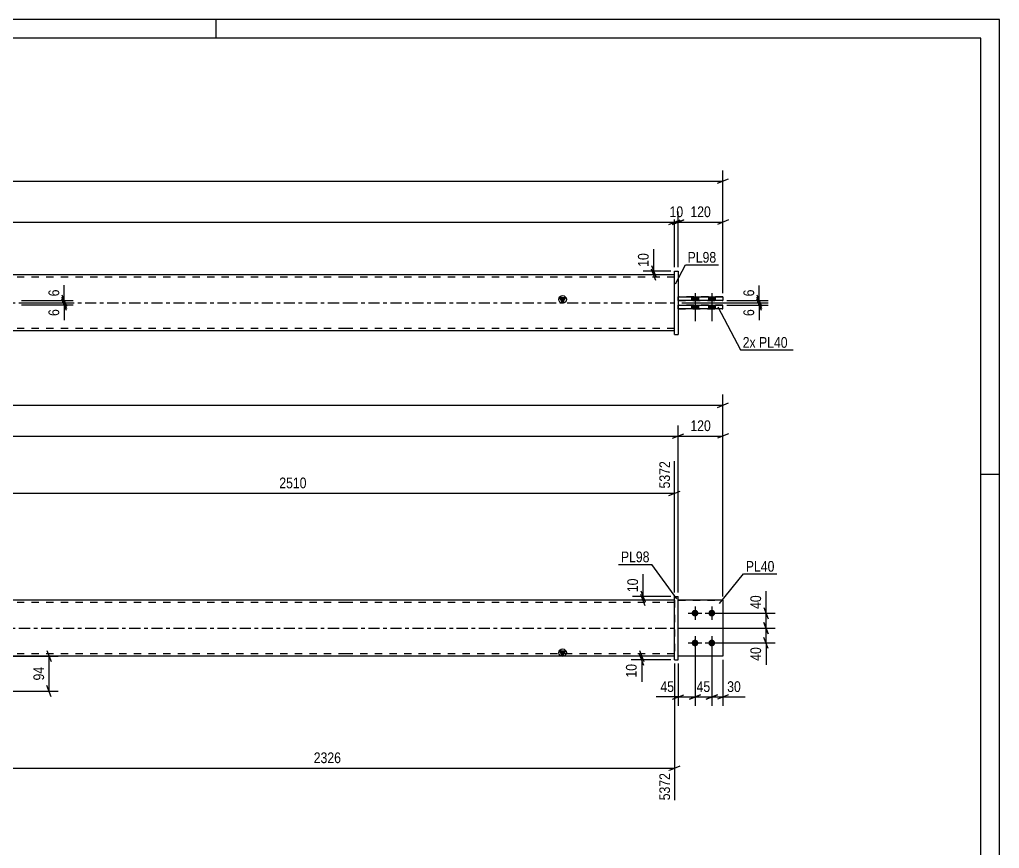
# Model space of a CAD drawing. Header units: millimetres. Extents: x 0 to 594, y 0 to 420.
# Drawn here: x 331.3 to 594, y 197.8 to 420 of the extents above; entities that cross this region are included whole.
import ezdxf

# ---------------------------------------------------------------- set-up
doc = ezdxf.new("R2010")
doc.units = ezdxf.units.MM
doc.linetypes.add('DXK_LINE_DOT2', pattern=[3.9198, 1.9599, -1.9599])
doc.linetypes.add('DXK_LINE_DOT3', pattern=[5.9187, 2.979, -0.9799, 0.9799, -0.9799])
doc.styles.add('Arial Narrow', font='ARIALN.TTF', dxfattribs={"height": 0.2})

# ---------------------------------------------------------------- blocks, each defined once
blk = doc.blocks.new('Unknown-580611048-1130')
at = {"color": 5, "linetype": 'Continuous'}
for p, q in [((594, 420), (0, 420)), ((384, 415), (384, 420)), ((594, 0), (594, 420)), ((589, 415), (5, 415)), ((589, 5), (589, 415)), ((594, 298), (589, 298))]:
    blk.add_line(p, q, dxfattribs=at)
blk = doc.blocks.new('Part-580611048-1695 - 1673')
at = {"color": 2, "linetype": 'Continuous'}
for p, q in [((519.88, 264.35), (507.88, 264.35)), ((519.88, 264.35), (519.88, 264.35)), ((519.88, 264.35), (519.88, 249.35)), ((519.88, 249.35), (507.88, 249.35))]:
    blk.add_line(p, q, dxfattribs=at)
at = {"color": 7, "linetype": 'DXK_LINE_DOT2'}
for p, q in [((519.88, 264.35), (507.88, 264.35)), ((507.88, 264.35), (507.88, 264.35)), ((507.88, 249.35), (507.88, 264.35)), ((519.88, 264.35), (519.88, 264.35)), ((519.88, 249.35), (507.88, 249.35))]:
    blk.add_line(p, q, dxfattribs=at)
blk = doc.blocks.new('Part-580611048-1700 - 1673')
at = {"linetype": 'Continuous'}
blk.add_hatch(color=2, dxfattribs=at).paths.add_polyline_path([(476.88, 249.35), (476.08, 250.75), (477.68, 250.75)])
at = {"color": 2, "linetype": 'Continuous'}
for p, q in [((418.78, 264.35), (177.22, 264.35)), ((506.88, 264.35), (418.88, 264.35)), ((476.88, 249.35), (476.08, 250.75)), ((476.08, 250.75), (477.68, 250.75)), ((477.68, 250.75), (476.88, 249.35)), ((418.78, 249.35), (177.22, 249.35)), ((506.88, 249.35), (418.88, 249.35))]:
    blk.add_line(p, q, dxfattribs=at)
at = {"color": 7, "linetype": 'DXK_LINE_DOT2'}
for p, q in [((418.78, 263.75), (177.22, 263.75)), ((506.88, 263.75), (418.88, 263.75)), ((506.88, 264.35), (506.88, 249.35)), ((418.78, 249.95), (177.22, 249.95)), ((506.88, 249.95), (418.88, 249.95))]:
    blk.add_line(p, q, dxfattribs=at)
at = {"color": 7, "linetype": 'DXK_LINE_DOT3'}
for p, q in [((177.22, 256.85), (418.78, 256.85)), ((418.88, 256.85), (506.88, 256.85))]:
    blk.add_line(p, q, dxfattribs=at)
at = {"color": 2, "linetype": 'Continuous'}
blk.add_circle((476.88, 250.25), 1, dxfattribs=at)
blk = doc.blocks.new('Part-580611048-1685 - 1673')
at = {"color": 2, "linetype": 'Continuous'}
for p, q in [((506.88, 265.35), (507.88, 265.35)), ((506.88, 248.35), (506.88, 265.35)), ((507.88, 248.35), (507.88, 265.35)), ((506.88, 248.35), (506.88, 248.35)), ((506.88, 248.35), (507.88, 248.35))]:
    blk.add_line(p, q, dxfattribs=at)
at = {"color": 7, "linetype": 'DXK_LINE_DOT2'}
for p, q in [((506.88, 265.35), (507.88, 265.35)), ((506.88, 248.35), (507.88, 248.35))]:
    blk.add_line(p, q, dxfattribs=at)
blk = doc.blocks.new('Part-580611048-1690 - 1673')
at = {"color": 7, "linetype": 'DXK_LINE_DOT2'}
for p, q in [((507.88, 264.35), (519.88, 264.35)), ((519.88, 264.35), (507.88, 264.35)), ((507.88, 264.35), (507.88, 264.35)), ((507.88, 249.35), (507.88, 264.35)), ((519.88, 264.35), (519.88, 264.35)), ((519.88, 264.35), (519.88, 249.35)), ((519.88, 249.35), (507.88, 249.35)), ((519.88, 249.35), (507.88, 249.35))]:
    blk.add_line(p, q, dxfattribs=at)
blk = doc.blocks.new('Bolt-580611048-1710 - 1673')
at = {"linetype": 'Continuous'}
for points in [[(512.38, 261.75), (512.57, 261.73), (512.75, 261.68), (512.91, 261.58), (513.05, 261.46), (513.16, 261.3), (513.24, 261.13), (513.28, 260.95), (513.28, 260.76), (513.24, 260.58), (513.16, 260.4), (513.05, 260.25), (512.91, 260.13), (512.75, 260.03), (512.57, 259.97), (512.38, 259.95), (512.19, 259.97), (512.01, 260.03), (511.85, 260.13), (511.71, 260.25), (511.6, 260.4), (511.52, 260.58), (511.49, 260.76), (511.49, 260.95), (511.52, 261.13), (511.6, 261.3), (511.71, 261.46), (511.85, 261.58), (512.01, 261.68), (512.19, 261.73)], [(516.88, 261.75), (517.07, 261.73), (517.25, 261.68), (517.41, 261.58), (517.55, 261.46), (517.66, 261.3), (517.74, 261.13), (517.78, 260.95), (517.78, 260.76), (517.74, 260.58), (517.66, 260.4), (517.55, 260.25), (517.41, 260.13), (517.25, 260.03), (517.07, 259.97), (516.88, 259.95), (516.69, 259.97), (516.51, 260.03), (516.35, 260.13), (516.21, 260.25), (516.1, 260.4), (516.02, 260.58), (515.99, 260.76), (515.99, 260.95), (516.02, 261.13), (516.1, 261.3), (516.21, 261.46), (516.35, 261.58), (516.51, 261.68), (516.69, 261.73)], [(512.38, 253.75), (512.57, 253.73), (512.75, 253.68), (512.91, 253.58), (513.05, 253.46), (513.16, 253.3), (513.24, 253.13), (513.28, 252.95), (513.28, 252.76), (513.24, 252.58), (513.16, 252.4), (513.05, 252.25), (512.91, 252.13), (512.75, 252.03), (512.57, 251.97), (512.38, 251.95), (512.19, 251.97), (512.01, 252.03), (511.85, 252.13), (511.71, 252.25), (511.6, 252.4), (511.52, 252.58), (511.49, 252.76), (511.49, 252.95), (511.52, 253.13), (511.6, 253.3), (511.71, 253.46), (511.85, 253.58), (512.01, 253.68), (512.19, 253.73)], [(516.88, 253.75), (517.07, 253.73), (517.25, 253.68), (517.41, 253.58), (517.55, 253.46), (517.66, 253.3), (517.74, 253.13), (517.78, 252.95), (517.78, 252.76), (517.74, 252.58), (517.66, 252.4), (517.55, 252.25), (517.41, 252.13), (517.25, 252.03), (517.07, 251.97), (516.88, 251.95), (516.69, 251.97), (516.51, 252.03), (516.35, 252.13), (516.21, 252.25), (516.1, 252.4), (516.02, 252.58), (515.99, 252.76), (515.99, 252.95), (516.02, 253.13), (516.1, 253.3), (516.21, 253.46), (516.35, 253.58), (516.51, 253.68), (516.69, 253.73)]]:
    blk.add_hatch(color=1, dxfattribs=at).paths.add_polyline_path(points)
at = {"color": 1, "linetype": 'Continuous'}
for p, q in [((510.58, 260.85), (514.18, 260.85)), ((512.38, 262.65), (512.38, 259.05)), ((515.08, 260.85), (518.68, 260.85)), ((516.88, 262.65), (516.88, 259.05)), ((510.58, 252.85), (514.18, 252.85)), ((512.38, 254.65), (512.38, 251.05)), ((515.08, 252.85), (518.68, 252.85)), ((516.88, 254.65), (516.88, 251.05))]:
    blk.add_line(p, q, dxfattribs=at)
blk = doc.blocks.new('Bolt-580611048-1371 - 1367')
at = {"linetype": 'Continuous'}
for points in [[(513.28, 345.66), (511.48, 345.66), (511.48, 344.66), (513.28, 344.66)], [(513.28, 345.66), (511.48, 345.66), (511.48, 344.66), (513.28, 344.66)], [(517.78, 345.66), (515.98, 345.66), (515.98, 344.66), (517.78, 344.66)], [(517.78, 345.66), (515.98, 345.66), (515.98, 344.66), (517.78, 344.66)], [(513.28, 343.46), (511.48, 343.46), (511.48, 342.46), (513.28, 342.46)], [(513.28, 343.46), (511.48, 343.46), (511.48, 342.46), (513.28, 342.46)], [(517.78, 343.46), (515.98, 343.46), (515.98, 342.46), (517.78, 342.46)], [(517.78, 343.46), (515.98, 343.46), (515.98, 342.46), (517.78, 342.46)]]:
    blk.add_hatch(color=1, dxfattribs=at).paths.add_polyline_path(points)
at = {"color": 1, "linetype": 'Continuous'}
for p, q in [((511.48, 345.66), (511.48, 344.66)), ((511.48, 345.66), (511.48, 344.66)), ((512.38, 346.66), (512.38, 339.16)), ((512.38, 346.66), (512.38, 339.16)), ((513.28, 345.66), (513.28, 344.66)), ((513.28, 345.66), (513.28, 344.66)), ((515.98, 345.66), (515.98, 344.66)), ((515.98, 345.66), (515.98, 344.66)), ((516.88, 346.66), (516.88, 339.16)), ((516.88, 346.66), (516.88, 339.16)), ((517.78, 345.66), (517.78, 344.66)), ((517.78, 345.66), (517.78, 344.66)), ((511.48, 343.46), (511.48, 342.46)), ((511.48, 343.46), (511.48, 342.46)), ((513.28, 343.46), (513.28, 342.46)), ((513.28, 343.46), (513.28, 342.46)), ((515.98, 343.46), (515.98, 342.46)), ((515.98, 343.46), (515.98, 342.46)), ((517.78, 343.46), (517.78, 342.46)), ((517.78, 343.46), (517.78, 342.46))]:
    blk.add_line(p, q, dxfattribs=at)
blk = doc.blocks.new('Part-580611048-1456 - 1367')
at = {"linetype": 'Continuous'}
blk.add_hatch(color=2, dxfattribs=at).paths.add_polyline_path([(476.88, 344.08), (476.08, 345.48), (477.68, 345.48)])
at = {"color": 2, "linetype": 'Continuous'}
for p, q in [((418.78, 351.58), (177.22, 351.58)), ((506.88, 351.58), (418.88, 351.58)), ((476.88, 344.08), (476.08, 345.48)), ((476.08, 345.48), (477.68, 345.48)), ((477.68, 345.48), (476.88, 344.08)), ((418.78, 336.58), (177.22, 336.58)), ((506.88, 336.58), (418.88, 336.58))]:
    blk.add_line(p, q, dxfattribs=at)
at = {"color": 7, "linetype": 'DXK_LINE_DOT2'}
for p, q in [((418.78, 350.98), (177.22, 350.98)), ((506.88, 350.98), (418.88, 350.98)), ((506.88, 336.58), (506.88, 351.58)), ((418.78, 337.18), (177.22, 337.18)), ((506.88, 337.18), (418.88, 337.18))]:
    blk.add_line(p, q, dxfattribs=at)
at = {"color": 7, "linetype": 'DXK_LINE_DOT3'}
for p, q in [((177.22, 344.08), (418.78, 344.08)), ((418.88, 344.08), (506.88, 344.08))]:
    blk.add_line(p, q, dxfattribs=at)
at = {"color": 2, "linetype": 'Continuous'}
blk.add_circle((476.88, 344.98), 1, dxfattribs=at)
blk = doc.blocks.new('Part-580611048-1461 - 1367')
at = {"color": 2, "linetype": 'Continuous'}
for p, q in [((507.88, 343.46), (519.88, 343.46)), ((519.88, 342.46), (507.88, 342.46)), ((519.88, 342.46), (519.88, 343.46))]:
    blk.add_line(p, q, dxfattribs=at)
at = {"color": 7, "linetype": 'DXK_LINE_DOT2'}
for p, q in [((507.88, 342.46), (507.88, 343.46)), ((519.88, 343.46), (507.88, 343.46)), ((507.88, 342.46), (519.88, 342.46))]:
    blk.add_line(p, q, dxfattribs=at)
blk = doc.blocks.new('Part-580611048-1433 - 1367')
at = {"color": 2, "linetype": 'Continuous'}
for p, q in [((506.88, 352.58), (506.88, 352.58)), ((506.88, 335.58), (506.88, 352.58)), ((506.88, 352.58), (507.88, 352.58)), ((507.88, 352.58), (507.88, 352.58)), ((507.88, 352.58), (507.88, 335.58)), ((506.88, 335.58), (507.88, 335.58)), ((506.88, 335.58), (506.88, 335.58)), ((507.88, 335.58), (507.88, 335.58))]:
    blk.add_line(p, q, dxfattribs=at)
at = {"color": 7, "linetype": 'DXK_LINE_DOT2'}
for p, q in [((506.88, 352.58), (506.88, 352.58)), ((506.88, 352.58), (507.88, 352.58)), ((506.88, 335.58), (507.88, 335.58))]:
    blk.add_line(p, q, dxfattribs=at)
blk = doc.blocks.new('Part-580611048-1466 - 1367')
at = {"color": 2, "linetype": 'Continuous'}
for p, q in [((507.88, 345.66), (519.88, 345.66)), ((519.88, 344.66), (507.88, 344.66)), ((519.88, 345.66), (519.88, 344.66))]:
    blk.add_line(p, q, dxfattribs=at)
at = {"color": 7, "linetype": 'DXK_LINE_DOT2'}
for p, q in [((507.88, 344.66), (507.88, 345.66)), ((519.88, 345.66), (507.88, 345.66)), ((507.88, 344.66), (519.88, 344.66)), ((519.88, 345.66), (519.88, 345.66))]:
    blk.add_line(p, q, dxfattribs=at)
blk = doc.blocks.new('StraightDimension-580611048-1936 - 1673')
at = {"color": 7, "linetype": 'Continuous'}
for p, q in [((497.48, 250.85), (498.68, 247.85)), ((498.68, 246.85), (497.48, 249.85)), ((505.88, 249.35), (495.23, 249.35)), ((505.88, 248.35), (495.23, 248.35)), ((498.08, 248.35), (498.08, 249.35))]:
    blk.add_line(p, q, dxfattribs=at)
at = {"color": 0}
blk.add_wipeout([(497.33, 247.83), (493.13, 247.83), (493.13, 242.97), (497.33, 242.97)], dxfattribs=at)
at = {"color": 7, "linetype": 'Continuous'}
blk.add_line((498.08, 248.35), (498.08, 242.45), dxfattribs=at)
blk.add_line((498.08, 248.35), (498.08, 242.45), dxfattribs=at)
at = {"color": 3, "style": 'Arial Narrow'}
blk.add_text('10', height=2.863, rotation=90.0002, dxfattribs=at).set_placement((496.73, 243.57))
blk = doc.blocks.new('StraightDimension-580611048-1955 - 1673')
at = {"color": 7, "linetype": 'Continuous'}
for p, q in [((512.38, 251.85), (512.38, 235.97)), ((516.88, 251.85), (516.88, 235.97)), ((510.88, 237.77), (513.88, 238.97)), ((512.38, 238.37), (516.88, 238.37)), ((518.38, 238.97), (515.38, 237.77))]:
    blk.add_line(p, q, dxfattribs=at)
at = {"color": 0}
blk.add_wipeout([(517.06, 239.12), (517.06, 243.32), (512.2, 243.32), (512.2, 239.12)], dxfattribs=at)
at = {"color": 3, "style": 'Arial Narrow'}
blk.add_text('45', height=2.863, dxfattribs=at).set_placement((512.8, 239.72))
blk = doc.blocks.new('StraightDimension-580611048-2017 - 1673')
at = {"color": 7, "linetype": 'Continuous'}
for p, q in [((530.84, 258.35), (532.04, 255.35)), ((507.88, 256.85), (533.84, 256.85)), ((531.44, 252.85), (531.44, 256.85)), ((517.88, 252.85), (533.84, 252.85)), ((532.04, 251.35), (530.84, 254.35))]:
    blk.add_line(p, q, dxfattribs=at)
at = {"color": 0}
blk.add_wipeout([(530.69, 252.33), (526.49, 252.33), (526.49, 247.47), (530.69, 247.47)], dxfattribs=at)
at = {"color": 7, "linetype": 'Continuous'}
blk.add_line((531.44, 252.85), (531.44, 246.95), dxfattribs=at)
blk.add_line((531.44, 252.85), (531.44, 246.95), dxfattribs=at)
at = {"color": 3, "style": 'Arial Narrow'}
blk.add_text('40', height=2.863, rotation=90.0002, dxfattribs=at).set_placement((530.09, 248.07))
blk = doc.blocks.new('StraightDimension-580611048-2031 - 1673')
at = {"color": 7, "linetype": 'Continuous'}
for p, q in [((505.88, 265.35), (495.59, 265.35)), ((497.84, 266.85), (499.04, 263.85)), ((499.04, 262.85), (497.84, 265.85)), ((498.44, 264.35), (498.44, 265.35)), ((505.88, 264.35), (495.59, 264.35))]:
    blk.add_line(p, q, dxfattribs=at)
at = {"color": 0}
blk.add_wipeout([(497.69, 270.73), (493.49, 270.73), (493.49, 265.88), (497.69, 265.88)], dxfattribs=at)
at = {"color": 7, "linetype": 'Continuous'}
blk.add_line((498.44, 265.35), (498.44, 271.26), dxfattribs=at)
blk.add_line((498.44, 265.35), (498.44, 271.26), dxfattribs=at)
at = {"color": 3, "style": 'Arial Narrow'}
blk.add_text('10', height=2.863, rotation=90.0002, dxfattribs=at).set_placement((497.09, 266.48))
blk = doc.blocks.new('StraightDimension-580611048-1760 - 1673')
at = {"color": 7, "linetype": 'Continuous'}
for p, q in [((302.25, 265.35), (302.25, 301.6)), ((506.88, 266.35), (506.88, 301.6)), ((303.75, 293.59), (300.75, 292.39)), ((302.25, 292.99), (506.88, 292.99)), ((505.38, 292.39), (508.38, 293.59))]:
    blk.add_line(p, q, dxfattribs=at)
at = {"color": 0, "linetype": 'Continuous'}
blk.add_wipeout([(506.28, 302.2), (502.08, 302.2), (502.08, 293.69), (506.28, 293.69)], dxfattribs=at)
at = {"color": 0}
blk.add_wipeout([(408.82, 293.74), (408.82, 297.94), (400.31, 297.94), (400.31, 293.74)], dxfattribs=at)
at = {"color": 3, "linetype": 'Continuous', "style": 'Arial Narrow'}
blk.add_text('5372', height=2.863, rotation=90.0002, dxfattribs=at).set_placement((505.68, 294.29))
at = {"color": 3, "style": 'Arial Narrow'}
blk.add_text('2510', height=2.863, dxfattribs=at).set_placement((400.91, 294.34))
blk = doc.blocks.new('StraightDimension-580611048-2050 - 1673')
at = {"color": 7, "linetype": 'Continuous'}
for p, q in [((507.88, 266.35), (507.88, 311.18)), ((88.12, 308.33), (507.88, 308.33)), ((506.38, 307.73), (509.38, 308.93))]:
    blk.add_line(p, q, dxfattribs=at)
blk = doc.blocks.new('StraightDimension-580611048-2040 - 1673')
at = {"color": 7, "linetype": 'Continuous'}
for p, q in [((507.88, 266.35), (507.88, 311.18)), ((519.88, 265.35), (519.88, 311.18)), ((506.38, 307.73), (509.38, 308.93)), ((507.88, 308.33), (519.88, 308.33)), ((521.38, 308.93), (518.38, 307.73))]:
    blk.add_line(p, q, dxfattribs=at)
at = {"color": 0}
blk.add_wipeout([(517.22, 309.08), (517.22, 313.28), (510.54, 313.28), (510.54, 309.08)], dxfattribs=at)
at = {"color": 3, "style": 'Arial Narrow'}
blk.add_text('120', height=2.863, dxfattribs=at).set_placement((511.14, 309.68))
blk = doc.blocks.new('StraightDimension-580611048-1945 - 1673')
at = {"color": 7, "linetype": 'Continuous'}
for p, q in [((512.38, 251.85), (512.38, 235.97)), ((507.88, 247.35), (507.88, 235.97)), ((506.38, 237.77), (509.38, 238.97)), ((507.88, 238.37), (512.38, 238.37)), ((513.88, 238.97), (510.88, 237.77))]:
    blk.add_line(p, q, dxfattribs=at)
at = {"color": 0}
blk.add_wipeout([(507.36, 239.12), (507.36, 243.32), (502.5, 243.32), (502.5, 239.12)], dxfattribs=at)
at = {"color": 7, "linetype": 'Continuous'}
blk.add_line((507.88, 238.37), (501.97, 238.37), dxfattribs=at)
blk.add_line((507.88, 238.37), (501.97, 238.37), dxfattribs=at)
at = {"color": 3, "style": 'Arial Narrow'}
blk.add_text('45', height=2.863, dxfattribs=at).set_placement((503.1, 239.72))
blk = doc.blocks.new('StraightDimension-580611048-1746 - 1673')
at = {"color": 7, "linetype": 'Continuous'}
for p, q in [((519.88, 265.35), (519.88, 319.47)), ((76.12, 316.62), (519.88, 316.62)), ((518.38, 316.02), (521.38, 317.22))]:
    blk.add_line(p, q, dxfattribs=at)
blk = doc.blocks.new('StraightDimension-580611048-1838 - 1673')
at = {"color": 7, "linetype": 'Continuous'}
for p, q in [((320.73, 248.35), (320.73, 201.97)), ((506.88, 247.35), (506.88, 210.67)), ((322.23, 219.89), (319.23, 218.69)), ((320.73, 219.29), (506.88, 219.29)), ((505.38, 218.69), (508.38, 219.89))]:
    blk.add_line(p, q, dxfattribs=at)
at = {"color": 0}
blk.add_wipeout([(418.06, 220.04), (418.06, 224.24), (409.55, 224.24), (409.55, 220.04)], dxfattribs=at)
at = {"color": 0, "linetype": 'Continuous'}
blk.add_wipeout([(506.28, 218.59), (502.08, 218.59), (502.08, 210.07), (506.28, 210.07)], dxfattribs=at)
at = {"color": 3, "style": 'Arial Narrow'}
blk.add_text('2326', height=2.863, dxfattribs=at).set_placement((410.15, 220.64))
at = {"color": 3, "linetype": 'Continuous', "style": 'Arial Narrow'}
blk.add_text('5372', height=2.863, rotation=90.0002, dxfattribs=at).set_placement((505.68, 210.67))
blk = doc.blocks.new('StraightDimension-580611048-1965 - 1673')
at = {"color": 7, "linetype": 'Continuous'}
for p, q in [((516.88, 251.85), (516.88, 235.97)), ((519.88, 248.35), (519.88, 235.97)), ((515.38, 237.77), (518.38, 238.97)), ((516.88, 238.37), (519.88, 238.37)), ((521.38, 238.97), (518.38, 237.77))]:
    blk.add_line(p, q, dxfattribs=at)
at = {"color": 0}
blk.add_wipeout([(525.26, 239.12), (525.26, 243.32), (520.41, 243.32), (520.41, 239.12)], dxfattribs=at)
at = {"color": 7, "linetype": 'Continuous'}
blk.add_line((519.88, 238.37), (525.79, 238.37), dxfattribs=at)
blk.add_line((519.88, 238.37), (525.79, 238.37), dxfattribs=at)
at = {"color": 3, "style": 'Arial Narrow'}
blk.add_text('30', height=2.863, dxfattribs=at).set_placement((521.01, 239.72))
blk = doc.blocks.new('StraightDimension-580611048-1993 - 1673')
at = {"color": 7, "linetype": 'Continuous'}
for p, q in [((338.59, 250.85), (339.79, 247.85)), ((326.49, 249.35), (341.59, 249.35)), ((339.19, 239.91), (339.19, 249.35)), ((326.23, 239.91), (341.59, 239.91)), ((339.79, 238.41), (338.59, 241.41))]:
    blk.add_line(p, q, dxfattribs=at)
at = {"color": 0}
blk.add_wipeout([(338.44, 247.06), (334.24, 247.06), (334.24, 242.2), (338.44, 242.2)], dxfattribs=at)
at = {"color": 3, "style": 'Arial Narrow'}
blk.add_text('94', height=2.863, rotation=90.0002, dxfattribs=at).set_placement((337.84, 242.8))
blk = doc.blocks.new('StraightDimension-580611048-2004 - 1673')
at = {"color": 7, "linetype": 'Continuous'}
for p, q in [((517.88, 260.85), (533.84, 260.85)), ((530.84, 262.35), (532.04, 259.35)), ((531.44, 256.85), (531.44, 260.85)), ((532.04, 255.35), (530.84, 258.35)), ((507.88, 256.85), (533.84, 256.85))]:
    blk.add_line(p, q, dxfattribs=at)
at = {"color": 0}
blk.add_wipeout([(530.69, 266.23), (526.49, 266.23), (526.49, 261.38), (530.69, 261.38)], dxfattribs=at)
at = {"color": 7, "linetype": 'Continuous'}
blk.add_line((531.44, 260.85), (531.44, 266.76), dxfattribs=at)
blk.add_line((531.44, 260.85), (531.44, 266.76), dxfattribs=at)
at = {"color": 3, "style": 'Arial Narrow'}
blk.add_text('40', height=2.863, rotation=90.0002, dxfattribs=at).set_placement((530.09, 261.98))
blk = doc.blocks.new('StraightDimension-580611048-1540 - 1367')
at = {"color": 7, "linetype": 'Continuous'}
for p, q in [((331.78, 344.68), (345.64, 344.68)), ((342.64, 346.18), (343.84, 343.18)), ((343.84, 342.58), (342.64, 345.58)), ((343.24, 344.08), (343.24, 344.68)), ((331.78, 344.08), (345.64, 344.08))]:
    blk.add_line(p, q, dxfattribs=at)
at = {"color": 0}
blk.add_wipeout([(342.49, 348.23), (338.29, 348.23), (338.29, 345.2), (342.49, 345.2)], dxfattribs=at)
at = {"color": 7, "linetype": 'Continuous'}
blk.add_line((343.24, 344.68), (343.24, 348.76), dxfattribs=at)
blk.add_line((343.24, 344.68), (343.24, 348.76), dxfattribs=at)
at = {"color": 3, "style": 'Arial Narrow'}
blk.add_text('6', height=2.86, rotation=90.0002, dxfattribs=at).set_placement((341.89, 345.8))
blk = doc.blocks.new('StraightDimension-580611048-1536 - 1367')
at = {"color": 7, "linetype": 'Continuous'}
for p, q in [((342.64, 345.58), (343.84, 342.58)), ((343.84, 341.98), (342.64, 344.98)), ((331.78, 344.08), (345.64, 344.08)), ((331.78, 343.48), (345.64, 343.48)), ((343.24, 343.48), (343.24, 344.08))]:
    blk.add_line(p, q, dxfattribs=at)
at = {"color": 0}
blk.add_wipeout([(342.49, 342.95), (338.29, 342.95), (338.29, 339.93), (342.49, 339.93)], dxfattribs=at)
at = {"color": 7, "linetype": 'Continuous'}
blk.add_line((343.24, 343.48), (343.24, 339.4), dxfattribs=at)
blk.add_line((343.24, 343.48), (343.24, 339.4), dxfattribs=at)
at = {"color": 3, "style": 'Arial Narrow'}
blk.add_text('6', height=2.86, rotation=90.0002, dxfattribs=at).set_placement((341.89, 340.53))
blk = doc.blocks.new('StraightDimension-580611048-1545 - 1367')
at = {"color": 7, "linetype": 'Continuous'}
for p, q in [((519.88, 346.66), (519.88, 379.55)), ((76.12, 376.7), (519.88, 376.7)), ((518.38, 376.1), (521.38, 377.3))]:
    blk.add_line(p, q, dxfattribs=at)
blk = doc.blocks.new('StraightDimension-580611048-1576 - 1367')
at = {"color": 7, "linetype": 'Continuous'}
for p, q in [((506.88, 353.58), (506.88, 368.54)), ((89.12, 365.69), (506.88, 365.69)), ((505.38, 365.09), (508.38, 366.29))]:
    blk.add_line(p, q, dxfattribs=at)
blk = doc.blocks.new('StraightDimension-580611048-1586 - 1367')
at = {"color": 7, "linetype": 'Continuous'}
for p, q in [((506.88, 353.58), (506.88, 368.54)), ((507.88, 353.58), (507.88, 368.54)), ((505.38, 365.09), (508.38, 366.29)), ((509.38, 366.29), (506.38, 365.09)), ((506.88, 365.69), (507.88, 365.69))]:
    blk.add_line(p, q, dxfattribs=at)
at = {"color": 0}
blk.add_wipeout([(509.81, 366.44), (509.81, 370.64), (504.95, 370.64), (504.95, 366.44)], dxfattribs=at)
at = {"color": 3, "style": 'Arial Narrow'}
blk.add_text('10', height=2.863, dxfattribs=at).set_placement((505.55, 367.04))
blk = doc.blocks.new('StraightDimension-580611048-1596 - 1367')
at = {"color": 7, "linetype": 'Continuous'}
for p, q in [((507.88, 353.58), (507.88, 368.54)), ((519.88, 346.66), (519.88, 368.54)), ((506.38, 365.09), (509.38, 366.29)), ((507.88, 365.69), (519.88, 365.69)), ((521.38, 366.29), (518.38, 365.09))]:
    blk.add_line(p, q, dxfattribs=at)
at = {"color": 0}
blk.add_wipeout([(517.22, 366.44), (517.22, 370.64), (510.54, 370.64), (510.54, 366.44)], dxfattribs=at)
at = {"color": 3, "style": 'Arial Narrow'}
blk.add_text('120', height=2.863, dxfattribs=at).set_placement((511.14, 367.04))
blk = doc.blocks.new('StraightDimension-580611048-1607 - 1367')
at = {"color": 7, "linetype": 'Continuous'}
for p, q in [((505.88, 352.58), (498.45, 352.58)), ((500.7, 354.08), (501.9, 351.08)), ((501.9, 350.08), (500.7, 353.08)), ((501.3, 351.58), (501.3, 352.58)), ((505.88, 351.58), (498.45, 351.58))]:
    blk.add_line(p, q, dxfattribs=at)
at = {"color": 0}
blk.add_wipeout([(500.55, 357.96), (496.35, 357.96), (496.35, 353.11), (500.55, 353.11)], dxfattribs=at)
at = {"color": 7, "linetype": 'Continuous'}
blk.add_line((501.3, 352.58), (501.3, 358.49), dxfattribs=at)
blk.add_line((501.3, 352.58), (501.3, 358.49), dxfattribs=at)
at = {"color": 3, "style": 'Arial Narrow'}
blk.add_text('10', height=2.863, rotation=90.0002, dxfattribs=at).set_placement((499.95, 353.71))
blk = doc.blocks.new('StraightDimension-580611048-1618 - 1367')
at = {"color": 7, "linetype": 'Continuous'}
for p, q in [((528.98, 345.56), (530.18, 342.56)), ((530.18, 341.96), (528.98, 344.96)), ((508.88, 344.06), (531.98, 344.06)), ((520.88, 343.46), (531.98, 343.46)), ((529.58, 343.46), (529.58, 344.06))]:
    blk.add_line(p, q, dxfattribs=at)
at = {"color": 0}
blk.add_wipeout([(528.83, 342.94), (524.63, 342.94), (524.63, 339.91), (528.83, 339.91)], dxfattribs=at)
at = {"color": 7, "linetype": 'Continuous'}
blk.add_line((529.58, 343.46), (529.58, 339.38), dxfattribs=at)
blk.add_line((529.58, 343.46), (529.58, 339.38), dxfattribs=at)
at = {"color": 3, "style": 'Arial Narrow'}
blk.add_text('6', height=2.86, rotation=90.0002, dxfattribs=at).set_placement((528.23, 340.51))
blk = doc.blocks.new('StraightDimension-580611048-1627 - 1367')
at = {"color": 7, "linetype": 'Continuous'}
for p, q in [((520.88, 344.66), (531.98, 344.66)), ((528.98, 346.16), (530.18, 343.16)), ((530.18, 342.56), (528.98, 345.56)), ((529.58, 344.06), (529.58, 344.66)), ((508.88, 344.06), (531.98, 344.06))]:
    blk.add_line(p, q, dxfattribs=at)
at = {"color": 0}
blk.add_wipeout([(528.83, 348.21), (524.63, 348.21), (524.63, 345.19), (528.83, 345.19)], dxfattribs=at)
at = {"color": 7, "linetype": 'Continuous'}
blk.add_line((529.58, 344.66), (529.58, 348.74), dxfattribs=at)
blk.add_line((529.58, 344.66), (529.58, 348.74), dxfattribs=at)
at = {"color": 3, "style": 'Arial Narrow'}
blk.add_text('6', height=2.86, rotation=90.0002, dxfattribs=at).set_placement((528.23, 345.79))
blk = doc.blocks.new('MarkSet-580611048-2083 - 1673')
at = {"color": 0}
blk.add_wipeout([(533.68, 271.97), (533.68, 274.97), (526.01, 274.97), (526.01, 271.97)], dxfattribs=at)
blk.add_wipeout([(533.68, 271.97), (533.68, 274.97), (526.01, 274.97), (526.01, 271.97)], dxfattribs=at)
at = {"color": 30, "linetype": 'Continuous'}
for p, q in [((518.99, 263.43), (525.41, 271.37)), ((525.41, 271.37), (534.28, 271.37))]:
    blk.add_line(p, q, dxfattribs=at)
at = {"color": 3, "style": 'Arial Narrow'}
blk.add_text('PL40', height=2.863, dxfattribs=at).set_placement((526.01, 271.97))
blk = doc.blocks.new('Mark-580611048-3500 - 1673')
at = {"color": 0}
blk.add_wipeout([(500.19, 274.51), (500.19, 277.51), (492.51, 277.51), (492.51, 274.51)], dxfattribs=at)
blk.add_wipeout([(500.19, 274.51), (500.19, 277.51), (492.51, 277.51), (492.51, 274.51)], dxfattribs=at)
at = {"color": 30, "linetype": 'Continuous'}
for p in [(491.91, 273.91), (507.47, 264.67)]:
    blk.add_line(p, (500.79, 273.91), dxfattribs=at)
at = {"color": 3, "style": 'Arial Narrow'}
blk.add_text('PL98', height=2.863, dxfattribs=at).set_placement((492.51, 274.51))
blk = doc.blocks.new('MarkSet-580611048-1658 - 1367')
at = {"color": 0}
blk.add_wipeout([(528.64, 332.01), (528.64, 335.01), (525.17, 335.01), (525.17, 332.01)], dxfattribs=at)
blk.add_wipeout([(528.64, 332.01), (528.64, 335.01), (525.17, 335.01), (525.17, 332.01)], dxfattribs=at)
at = {"color": 30, "linetype": 'Continuous'}
blk.add_line((518.53, 342.97), (524.57, 331.41), dxfattribs=at)
at = {"color": 0}
blk.add_wipeout([(537.22, 332.01), (537.22, 335.01), (529.54, 335.01), (529.54, 332.01)], dxfattribs=at)
blk.add_wipeout([(537.22, 332.01), (537.22, 335.01), (529.54, 335.01), (529.54, 332.01)], dxfattribs=at)
at = {"color": 30, "linetype": 'Continuous'}
blk.add_line((524.57, 331.41), (538.72, 331.41), dxfattribs=at)
at = {"color": 3, "style": 'Arial Narrow'}
for s, p in [('2x', (525.17, 332.01)), ('PL40', (529.54, 332.01))]:
    blk.add_text(s, height=2.863, dxfattribs=at).set_placement(p)
blk = doc.blocks.new('Mark-580611048-1429 - 1367')
at = {"color": 0}
blk.add_wipeout([(518.07, 354.83), (518.07, 357.83), (510.4, 357.83), (510.4, 354.83)], dxfattribs=at)
blk.add_wipeout([(518.07, 354.83), (518.07, 357.83), (510.4, 357.83), (510.4, 354.83)], dxfattribs=at)
at = {"color": 30, "linetype": 'Continuous'}
for p, q in [((507.11, 349.15), (509.8, 354.23)), ((509.8, 354.23), (518.67, 354.23))]:
    blk.add_line(p, q, dxfattribs=at)
at = {"color": 3, "style": 'Arial Narrow'}
blk.add_text('PL98', height=2.863, dxfattribs=at).set_placement((510.4, 354.83))

msp = doc.modelspace()

# ---------------------------------------------------------------- block references
for name in ['Unknown-580611048-1130', 'Part-580611048-1433 - 1367', 'Part-580611048-1456 - 1367', 'Part-580611048-1466 - 1367', 'Bolt-580611048-1371 - 1367', 'Part-580611048-1461 - 1367', 'Part-580611048-1685 - 1673', 'Part-580611048-1700 - 1673', 'Part-580611048-1695 - 1673', 'Part-580611048-1690 - 1673', 'Bolt-580611048-1710 - 1673']:
    msp.add_blockref(name, (0, 0))

# ---------------------------------------------------------------- next in the draw order: block references
for name in ['StraightDimension-580611048-1540 - 1367', 'StraightDimension-580611048-2031 - 1673', 'StraightDimension-580611048-1936 - 1673', 'StraightDimension-580611048-1955 - 1673']:
    msp.add_blockref(name, (0, 0))

# ---------------------------------------------------------------- next in the draw order: block references
for name in ['StraightDimension-580611048-1536 - 1367', 'StraightDimension-580611048-1760 - 1673', 'StraightDimension-580611048-2017 - 1673']:
    msp.add_blockref(name, (0, 0))

# ---------------------------------------------------------------- next in the draw order: block references
for name in ['StraightDimension-580611048-1545 - 1367', 'StraightDimension-580611048-2050 - 1673', 'StraightDimension-580611048-1945 - 1673', 'StraightDimension-580611048-1965 - 1673']:
    msp.add_blockref(name, (0, 0))

# ---------------------------------------------------------------- next in the draw order: block references
for name in ['StraightDimension-580611048-1576 - 1367', 'StraightDimension-580611048-2040 - 1673', 'StraightDimension-580611048-1838 - 1673']:
    msp.add_blockref(name, (0, 0))

# ---------------------------------------------------------------- next in the draw order: block references
for name in ['StraightDimension-580611048-1586 - 1367', 'StraightDimension-580611048-1746 - 1673', 'StraightDimension-580611048-1993 - 1673']:
    msp.add_blockref(name, (0, 0))

# ---------------------------------------------------------------- next in the draw order: block references
for name in ['StraightDimension-580611048-1596 - 1367', 'StraightDimension-580611048-2004 - 1673']:
    msp.add_blockref(name, (0, 0))

# ---------------------------------------------------------------- next in the draw order: block references
for name in ['StraightDimension-580611048-1607 - 1367', 'StraightDimension-580611048-1618 - 1367', 'Mark-580611048-3500 - 1673', 'MarkSet-580611048-2083 - 1673']:
    msp.add_blockref(name, (0, 0))

# ---------------------------------------------------------------- next in the draw order: block references
msp.add_blockref('StraightDimension-580611048-1627 - 1367', (0, 0))

# ---------------------------------------------------------------- next in the draw order: block references
for name in ['Mark-580611048-1429 - 1367', 'MarkSet-580611048-1658 - 1367']:
    msp.add_blockref(name, (0, 0))

doc.saveas('drawing.dxf')
